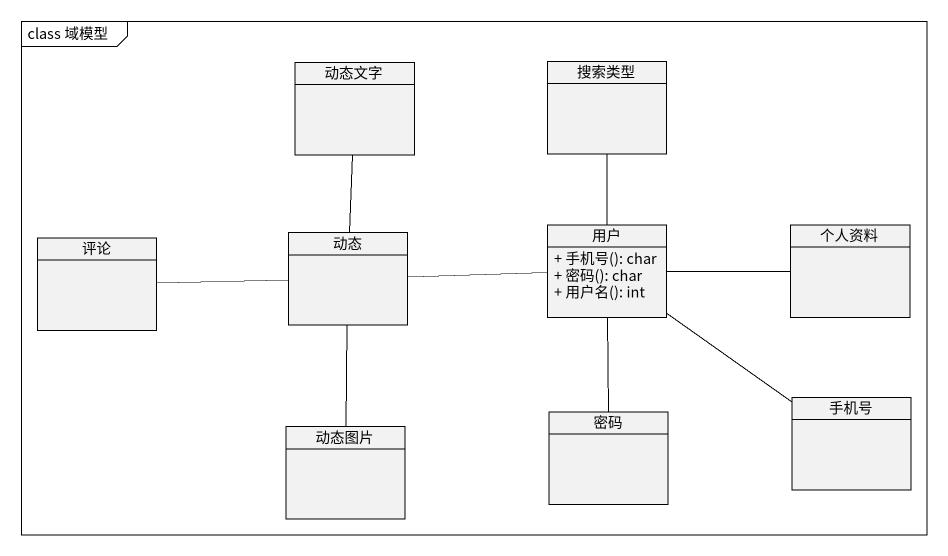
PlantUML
@startuml
mainframe class 域模型
hide circle
hide empty members
skinparam classAttributeIconSize 0
class 动态文字
class 搜索类型
class 评论
class 动态
class 用户 {
  + 手机号(): char
  + 密码(): char
  + 用户名(): int
}
class 个人资料
class 动态图片
class 密码
class 手机号
动态 -up- 动态文字
动态 -left- 评论
用户 -up- 搜索类型
用户 -left- 动态
用户 -right- 个人资料
用户 -- 密码
用户 -- 手机号
动态图片 -up- 动态
@enduml
